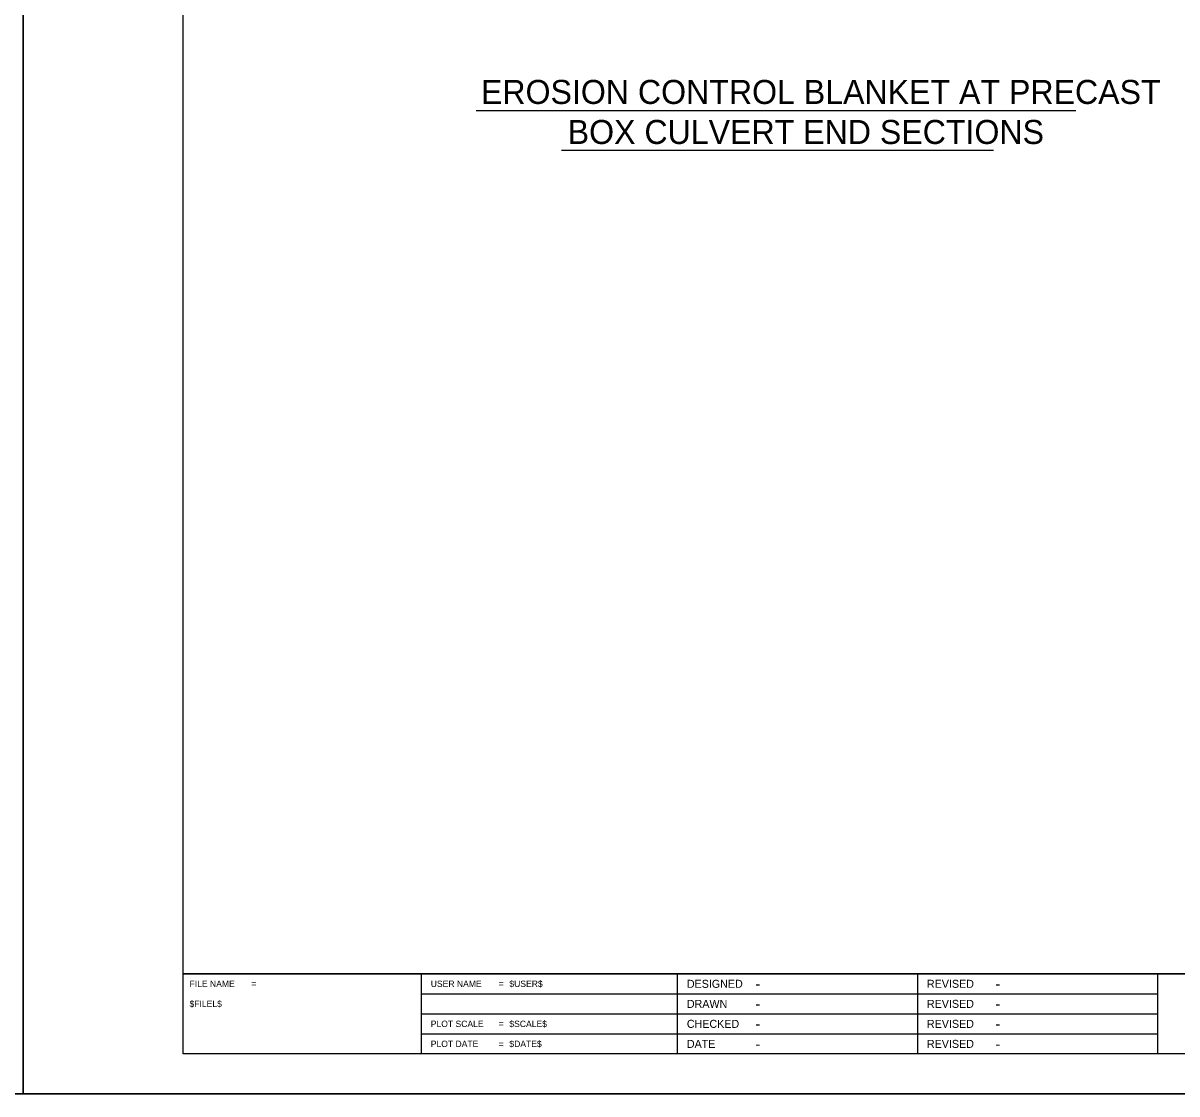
# Model space of a CAD drawing. Extents: x 2040619 to 2057619, y 1636030 to 1638453.
# Drawn here: x 2044019 to 2044740, y 1636462 to 1637130 of the extents above; entities that cross this region are included whole.
import ezdxf

# ---------------------------------------------------------------- set-up
doc = ezdxf.new("R2010")
doc.units = 0
for name, color, linetype in [('Landscaping_Elements', 7, 'Continuous'), ('Sheets_50 Reference Boundary', 7, 'Continuous'), ('Sheets_General Details', 7, 'Continuous'), ('Sheets_Printer Plotting Border', 7, 'Continuous')]:
    doc.layers.add(name, color=color, linetype=linetype)

msp = doc.modelspace()

# ---------------------------------------------------------------- linework, layer by layer
at = {"layer": 'Landscaping_Elements'}
for p, q in [((2044301.9, 1637075.87), (2044676.63, 1637075.87)), ((2044355.19, 1637051.18), (2044625.02, 1637051.18))]:
    msp.add_line(p, q, dxfattribs=at)
at = {"layer": 'Sheets_50 Reference Boundary'}
msp.add_lwpolyline([(2044118.79, 1637536.71), (2045693.79, 1637536.71), (2045693.79, 1636536.72), (2044118.79, 1636536.72)], close=True, dxfattribs=at)
at = {"layer": 'Sheets_General Details'}
for p, q in [((2044018.79, 1636461.72), (2044018.79, 1637561.72)), ((2044018.79, 1637561.72), (2044018.79, 1636461.72)), ((2044118.79, 1636536.72), (2045693.79, 1636536.72)), ((2044267.51, 1636536.72), (2044267.51, 1636486.72)), ((2044427.51, 1636536.72), (2044427.51, 1636486.72)), ((2044577.51, 1636536.72), (2044577.51, 1636486.72)), ((2044727.51, 1636536.72), (2044727.51, 1636486.72)), ((2044267.51, 1636524.22), (2044727.51, 1636524.22)), ((2044267.51, 1636511.72), (2044727.51, 1636511.72)), ((2044267.51, 1636499.22), (2044727.51, 1636499.22)), ((2044018.79, 1636461.72), (2042318.79, 1636461.72)), ((2045718.79, 1636461.72), (2044018.79, 1636461.72))]:
    msp.add_line(p, q, dxfattribs=at)
msp.add_lwpolyline([(2044118.79, 1637536.72), (2045693.79, 1637536.72), (2045693.79, 1636486.72), (2044118.79, 1636486.72)], close=True, dxfattribs=at)
at = {"layer": 'Sheets_Printer Plotting Border'}
for points in [[(2042318.79, 1636461.72), (2044018.79, 1636461.72), (2044018.79, 1637561.72), (2042318.79, 1637561.72)], [(2044018.79, 1636461.72), (2045718.79, 1636461.72), (2045718.79, 1637561.72), (2044018.79, 1637561.72)]]:
    msp.add_lwpolyline(points, close=True, dxfattribs=at)

# ---------------------------------------------------------------- texts
at = {"layer": 'Landscaping_Elements'}
for s, p in [('EROSION CONTROL BLANKET AT PRECAST', (2044304.86, 1637079.96)), ('BOX CULVERT END SECTIONS', (2044359.06, 1637054.96))]:
    msp.add_text(s, height=15, dxfattribs=at).set_placement(p)
at = {"layer": 'Sheets_General Details'}
for s, p in [('FILE NAME', (2044122.79, 1636528.47)), ('=', (2044161.41, 1636528.47)), ('USER NAME', (2044273.51, 1636528.47)), ('=', (2044315.89, 1636528.47)), ('$USER$', (2044322.62, 1636528.47)), ('$FILEL$', (2044122.79, 1636515.97)), ('PLOT SCALE', (2044273.51, 1636503.47)), ('=', (2044315.89, 1636503.47)), ('$SCALE$', (2044322.62, 1636503.47)), ('PLOT DATE', (2044273.51, 1636490.97)), ('=', (2044315.89, 1636490.97)), ('$DATE$', (2044322.62, 1636490.97))]:
    msp.add_text(s, height=4, rotation=360, dxfattribs=at).set_placement(p)
for s, height, p in [('DESIGNED', 5, (2044433.51, 1636527.97)), ('-', 7, (2044476.21, 1636526.97)), ('REVISED', 5, (2044583.51, 1636527.97)), ('-', 7, (2044626.21, 1636526.97)), ('DRAWN', 5, (2044433.51, 1636515.47)), ('REVISED', 5, (2044583.51, 1636515.47)), ('-', 7, (2044476.21, 1636514.47)), ('-', 7, (2044626.21, 1636514.47)), ('CHECKED', 5, (2044433.51, 1636502.97)), ('REVISED', 5, (2044583.51, 1636502.97)), ('-', 7, (2044476.21, 1636501.97)), ('-', 7, (2044626.21, 1636501.97)), ('DATE', 5, (2044433.51, 1636490.47)), ('-', 7, (2044476.21, 1636489.47)), ('REVISED', 5, (2044583.51, 1636490.47)), ('-', 7, (2044626.21, 1636489.47))]:
    msp.add_text(s, height=height, dxfattribs=at).set_placement(p)

doc.saveas('drawing.dxf')
